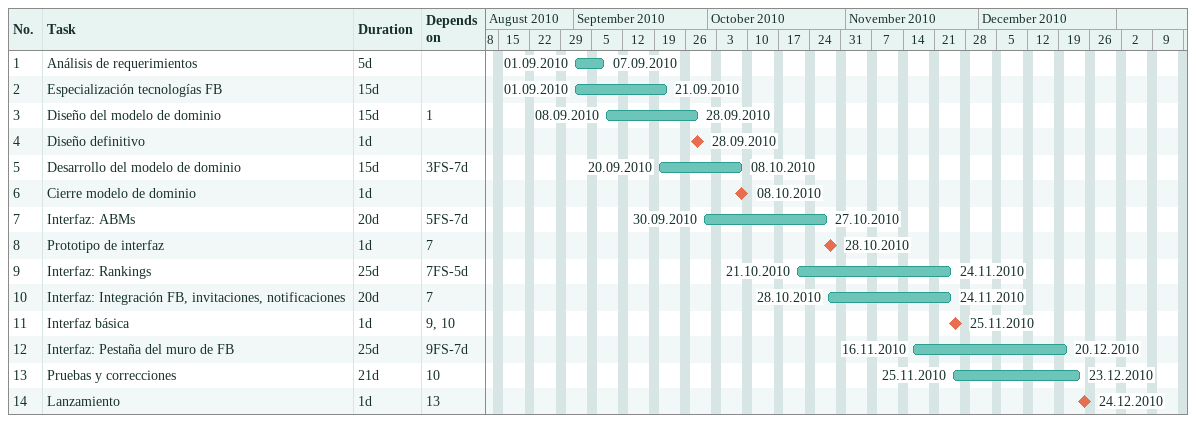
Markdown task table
| ID | Task | Duration | Start | Finish | Predecessors |
|---|---|---|---|---|---|
| 1 | Análisis de requerimientos | 5d | 2010-09-01 | 2010-09-07 |  |
| 2 | Especialización tecnologías FB | 15d | 2010-09-01 | 2010-09-21 |  |
| 3 | Diseño del modelo de dominio | 15d | 2010-09-08 | 2010-09-28 | 1 |
| 4 | Diseño definitivo | 1d | 2010-09-28 | 2010-09-28 |  |
| 5 | Desarrollo del modelo de dominio | 15d | 2010-09-20 | 2010-10-08 | 3FS-7d |
| 6 | Cierre modelo de dominio | 1d | 2010-10-08 | 2010-10-08 |  |
| 7 | Interfaz: ABMs | 20d | 2010-09-30 | 2010-10-27 | 5FS-7d |
| 8 | Prototipo de interfaz | 1d | 2010-10-28 | 2010-10-28 | 7 |
| 9 | Interfaz: Rankings | 25d | 2010-10-21 | 2010-11-24 | 7FS-5d |
| 10 | Interfaz: Integración FB, invitaciones, notificaciones | 20d | 2010-10-28 | 2010-11-24 | 7 |
| 11 | Interfaz básica | 1d | 2010-11-25 | 2010-11-25 | 9, 10 |
| 12 | Interfaz: Pestaña del muro de FB | 25d | 2010-11-16 | 2010-12-20 | 9FS-7d |
| 13 | Pruebas y correcciones | 21d | 2010-11-25 | 2010-12-23 | 10 |
| 14 | Lanzamiento | 1d | 2010-12-24 | 2010-12-24 | 13 |
